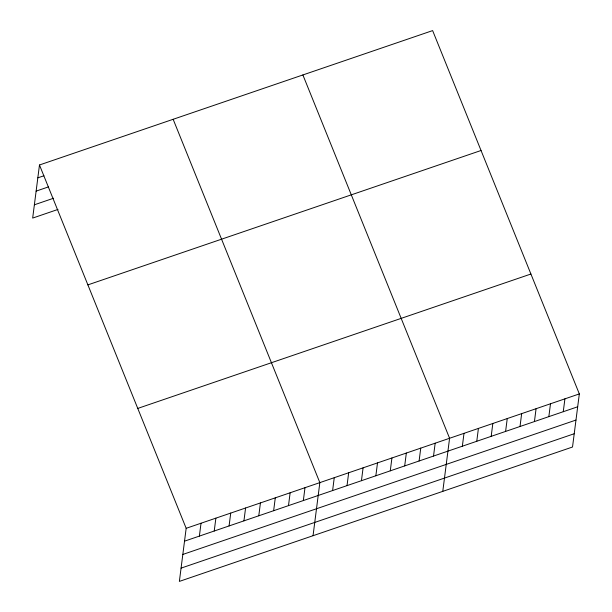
<?xml version="1.0" encoding="UTF-8"?>
<svg xmlns="http://www.w3.org/2000/svg" width="612" height="612" viewBox="0 0 612 612"><rect width="100%" height="100%" fill="white"/><g stroke="black" fill="none" stroke-linecap="round" stroke-linejoin="round"><path stroke-width="0.92" d="M39.474 164.988L186.17 528.309L179.37 581.4L572.526 447.012L579.327 393.921L432.63 30.6L39.474 164.988L32.673 218.079L58.01 209.419M199.374 536.097L201.019 523.237M214.231 531.017L215.875 518.157M229.079 525.938L230.732 513.078M243.936 520.866L245.58 508.006M258.784 515.786L260.437 502.926M273.64 510.706L275.285 497.847M288.489 505.634L290.142 492.775M303.345 500.555L304.99 487.695M313.046 535.707L319.847 482.616L173.15 119.294M332.614 490.549L334.259 477.689M347.027 485.622L348.672 472.762M361.44 480.695L363.092 467.836M375.86 475.769L377.505 462.909M390.272 470.842L391.925 457.983M404.693 465.916L406.337 453.056M419.105 460.989L420.75 448.129M433.526 456.055L435.17 443.195M442.782 491.359L449.583 438.269L302.886 74.947M462.351 446.202L464.003 433.342M476.771 441.275L478.416 428.415M491.184 436.348L492.828 423.489M505.604 431.422L507.249 418.562M520.016 426.495L521.661 413.636M534.429 421.569L536.081 408.709M548.849 416.634L550.494 403.775M563.262 411.708L564.914 398.848M37.829 177.847L43.942 175.759M36.123 191.12L48.356 186.943M34.371 204.798L53.596 198.234M87.883 284.886L481.04 150.498M137.761 408.418L530.918 274.023M186.17 528.309L579.327 393.921M184.526 541.169L577.682 406.781M182.82 554.449L575.976 420.062M181.068 568.127L574.224 433.732"/></g></svg>
